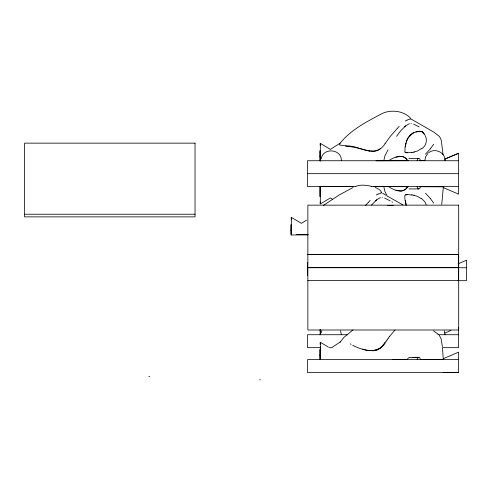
<?xml version="1.0" encoding="UTF-8"?>
<svg xmlns="http://www.w3.org/2000/svg" width="491" height="491" viewBox="0 0 491 491"><rect width="100%" height="100%" fill="white"/><g stroke="black" fill="none" stroke-linecap="round" stroke-linejoin="round"><path stroke-width="0.74" d="M291.138 233.845L291.2 224.657M291.138 230.61L291.138 229.849M291.169 233.802L291.237 234.532L291.218 225.406M320.193 350.316L320.181 349.439L320.15 359.486L320.193 350.359M320.114 355.564L320.114 354.803M320.114 330.646L320.114 329.891M353.735 186.47L320.138 186.341L320.187 196.547M320.114 156.66L320.114 155.905M320.506 348.757L320.506 346.738M442.52 348.07L443.263 359.437M320.163 152.486L320.212 160.588L320.187 150.811M320.163 152.456L320.187 150.762M443.348 187.157L441.74 204.397M383.796 160.772L384.901 155.874L388.043 149.816M339.711 144.728L339.815 143.9M424.801 160.735L425.574 156.85L427.771 153.56M407.475 359.449C407.751 357.503 410.359 356.883 411.918 357.693M407.475 359.473L392.438 359.633M405.161 146.969L405.867 143.538M405.701 143.544L408.224 137.744M321.249 158.753C322.931 147.177 341.988 148.883 341.349 160.735M321.249 332.738L321.826 330.836M406.143 143.077L405.063 147.19L404.915 152.02M406.1 141.979C407.377 138.032 410.083 134.46 413.827 132.582M375.155 187.445C379.457 189.023 384.809 193.166 378.027 194.049M424.678 134.81C423.242 130.925 419.339 130.643 415.797 131.797M404.922 151.995L405.462 152.646M340.122 143.249C350.875 129.692 367.035 121.547 382.096 113.538C390.934 109.352 403.467 110.733 410.255 117.901M340.122 342.153L343.933 337.372L353.035 329.884M396.593 136.369L400.766 130.692L405.634 125.905L404.578 126.813M409.113 137.026C410.881 134.19 413.987 131.889 417.43 131.876M387.006 340.042L385.932 341.613M433.719 144.244L430.355 148.791M388.129 338.379L387.043 339.993M388.172 338.317L389.21 336.851M385.92 341.632C379.568 354.938 363.009 350.795 352.691 345.253M385.116 143.581C382.219 148.276 377.088 152.449 371.245 150.97M384.766 342.473C380.685 350.881 370.68 352.256 362.689 349.089M389.271 336.765L395.003 330.013M371.466 205.06L376.658 199.849L375.597 200.758M397.293 128.439L399.183 126.396M368.318 202.384L370.208 200.34M430.349 148.798L425.494 154.186M406.658 188.249L407.647 186.684L373.185 186.549M409.028 136.664L412.851 133.214M397.121 128.636L390.492 136.124L386.374 141.789A23.163 1.903 -55.5 0 0 385.11 143.575M368.146 202.58L365.396 205.557M406.646 188.262C401.534 193.957 393.678 189.802 388.424 186.611M407.242 194.767L405.578 194.958C404.24 195.105 404.958 197.357 404.885 198.72M410.261 119L410.586 118.797L407.002 120.105M381.28 192.945L381.611 192.742M421.339 148.65L417.485 151.019L413.815 151.971M421.622 148.841C426.182 146.103 427.673 140.009 425.108 135.424M428.514 152.891C434.627 147.398 445.503 152.474 445.098 160.735M380.525 348.002L376.935 350.181L372.663 350.869M323.489 205.348L339.207 194.982L353.121 187.482M320.795 203.728L330.302 197.99L332.364 199.094M405.861 125.751L408.653 124.051M380.224 148.724C370.392 155.383 359.117 146.355 348.659 145.974M376.885 199.696L379.678 198.002M340.3 143.053L330.382 149.393L320.795 143.63M340.3 341.951L332.364 347.168M306.574 220.14L301.406 223.337L292.213 217.863M405.965 120.712L405.247 121.038M376.99 194.657L376.272 194.982M388.424 160.753C393.672 157.556 401.546 153.407 406.646 159.096M406.45 120.436L406.935 120.166M377.475 194.381L377.96 194.111M444.705 333.131L450.922 330.468M458.048 263.827L466.438 260.273M443.324 358.645L458.612 352.17L458.612 372.595L443.232 372.595M409.426 123.763L409.077 123.892M380.451 197.713L380.102 197.836M395.961 157.2L400.889 156.377A8.948 8.942 0 0 1 403.657 157.034L405.818 158.28L407.536 160.674M355.938 186.292C360.842 184.432 366.243 185.168 371.233 186.267M405.474 194.761L408.027 194.559L411.912 195.087M411.912 152.278L408.027 152.805L405.474 152.603M414.367 152.13L411.673 152.523M387.773 205.496L393.23 205.496M416.699 131.656L422.131 131.729M388.651 205.453L392.327 205.465M351.439 146.404L347.37 146.232M376.081 160.803L408.444 160.674M419.756 160.631L424.242 160.612M307.961 234.901L291.138 234.968L291.138 224.485M442.95 359.437L443.324 359.437M420.468 359.522L442.907 359.437M408.935 158.446L418.67 158.446M458.612 160.735L307.526 160.735L307.526 186.623L355.846 186.623M307.526 173.679L458.625 173.679M371.19 186.623L458.625 186.623M320.212 186.77L320.175 196.572M408.935 188.918L418.829 188.918M24.55 214.236L195.031 214.236M296.601 234.532L308.305 234.532M307.863 254.534L458.692 254.534M307.863 254.596L458.625 254.596M458.299 262.63L458.612 262.63M307.863 267.546L458.625 267.546M307.863 267.736L466.438 267.736M307.863 280.619L458.692 280.619M457.999 280.68L466.45 280.68L466.438 260.224M347.407 334.721L307.526 334.721L307.526 347.665L320.568 347.665M437.904 334.721L458.612 334.721M329.001 347.665L332.069 347.665M442.508 347.665L458.625 347.665L458.612 327.258M418.829 357.344L412.409 357.344L418.67 357.344M458.612 359.633L307.526 359.633L307.526 372.577L458.625 372.577M148.834 376.48L149.706 376.48M259.635 379.788L260.408 379.788M419.756 186.733L443.213 186.826M408.444 186.684L407.536 186.684L405.818 189.078L403.657 190.324A8.948 8.942 0 0 1 400.889 190.981L395.961 190.158M407.242 152.591L405.578 152.4M345.517 145.937L355.22 147.404L370.122 151.179M351.083 146.606L339.778 145.066M411.673 194.835L414.367 195.234M411.004 123.505L411.341 123.548M382.029 197.45L382.36 197.492M413.815 195.387L417.485 196.345L421.339 198.714M368.888 150.51L370.036 150.768M413.588 124.082L419.179 126.936M384.613 198.033L390.204 200.887M350.286 343.909L351.151 344.351M410.979 118.969L433.602 131.981L439.322 136.369L440.697 138.597L441.384 141.034L443.054 154.745M382.569 193.202L385.944 195.24M328.246 347.027L320.795 342.528M402.927 204.913L388.074 196.517M391.886 201.887L392.567 202.304M433.602 330.885L438.58 334.488M421.622 198.517L424.905 201.813L426.182 204.759M422.205 131.551L424.715 134.694M425.494 193.178L430.349 198.56M430.355 198.567L433.719 203.114M406.658 159.109L407.647 160.674M439.322 335.267L441.188 339.066L442.366 346.683M387.46 196.584L384.901 191.484L383.796 186.592M406.143 204.281L404.946 199.285M444.324 330.836L445.098 334.721M340.576 330.836L341.349 334.721M405.701 203.814L406.186 205.416M405.867 203.82L405.161 200.389M320.175 196.645L320.114 186.341M291.212 224.761L291.218 225.363M320.206 329.688L320.114 334.721M458.612 153.223L458.612 194.135L443.232 187.574L443.232 186.623M458.612 254.584L458.612 280.619M320.506 150.983L320.506 161.017M320.506 186.341L320.506 196.375M320.506 330.075L320.506 334.721M320.506 351.071L320.506 359.633M320.316 143.421L320.316 157.378M320.316 189.98L320.316 203.937M320.316 329.94L320.316 331.364M320.316 342.325L320.316 356.276M320.2 143.556L320.2 145.416M320.2 201.942L320.2 203.802M320.2 342.454L320.2 344.314M320.114 150.534L320.114 161.017M320.114 349.439L320.114 359.633M307.526 262.63L307.526 275.574M291.531 224.927L291.531 234.962M291.341 217.372L291.341 231.322M291.224 217.501L291.224 219.36M417.184 359.633A2.295 1.565 -90 0 1 418.743 357.338A2.295 1.565 -90 0 1 420.308 359.633M417.184 160.735A2.295 1.565 -90 0 1 418.743 158.44A2.295 1.565 -90 0 1 420.308 160.735M417.184 186.623A2.295 1.565 -90 0 0 418.264 188.808A2.295 1.565 -90 0 0 420.008 187.973A2.295 1.565 90 0 0 420.308 186.623M450.922 156.482L444.631 159.182L458.612 153.272L450.922 156.482M195.031 143.145L24.55 143.145L24.55 216.869L195.031 216.869L195.031 143.145M458.692 205.152L307.863 205.152L307.863 330.001L458.692 330.001L458.692 205.152"/></g></svg>
